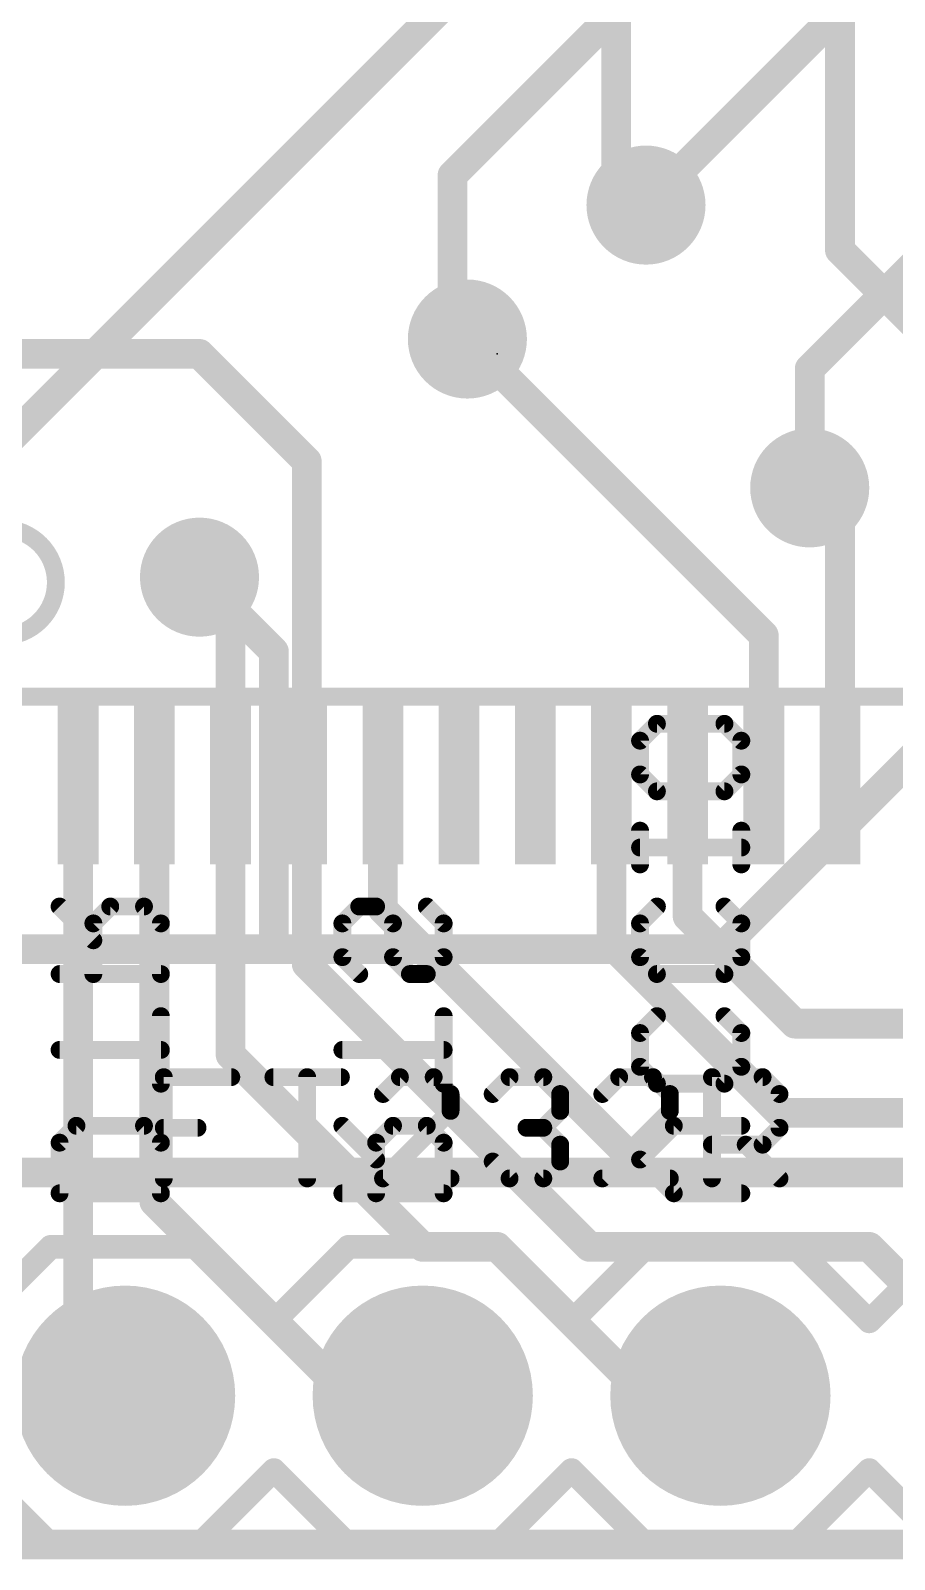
# Model space of a CAD drawing. Extents: x -17 to 90, y -12 to 22.
# Drawn here: x 9.35 to 16.72, y 1.14 to 14.19 of the extents above; entities that cross this region are included whole.
import ezdxf

# ---------------------------------------------------------------- set-up
doc = ezdxf.new("R2010")
doc.units = 0
for name, color, linetype in [('1', 12, 'CONTINUOUS'), ('16', 132, 'CONTINUOUS'), ('17', 110, 'CONTINUOUS'), ('18', 110, 'CONTINUOUS'), ('20', 53, 'CONTINUOUS'), ('21', 41, 'CONTINUOUS'), ('22', 40, 'CONTINUOUS'), ('23', 53, 'CONTINUOUS'), ('51', 53, 'CONTINUOUS')]:
    doc.layers.add(name, color=color, linetype=linetype)

# ---------------------------------------------------------------- blocks, each defined once
blk = doc.blocks.new('RECT')
blk.add_solid([(-0.5, -0.5), (0.5, -0.5), (-0.5, 0.5), (0.5, 0.5)])
blk = doc.blocks.new('ROUNDP')
at = {"const_width": 0.5}
blk.add_lwpolyline([(0, -0.25, 1), (0, 0.25, 1), (0, -0.25)], format="xyb", dxfattribs=at)
blk = doc.blocks.new('ROUNDV')
at = {"const_width": 0.5}
blk.add_lwpolyline([(0, -0.25, 1), (0, 0.25, 1), (0, -0.25)], format="xyb", dxfattribs=at)

msp = doc.modelspace()

# ---------------------------------------------------------------- linework, layer by layer
at = {"layer": '1', "const_width": 0.254}
for points in [[(14.351, 15.045), (14.351, 12.954)], [(16.26, 15.086), (16.26, 12.315)], [(14.351, 12.954), (14.605, 12.7)], [(16.26, 12.315), (18.415, 10.16)], [(15.61, 9.028), (13.081, 11.557)], [(10.795, 11.43), (3.81, 11.43)], [(11.71, 10.515), (10.795, 11.43)], [(11.71, 7.774), (11.71, 10.515)], [(16.26, 10.029), (16.002, 10.287)], [(16.26, 7.774), (16.26, 10.029)], [(11.06, 9.26), (10.795, 9.525)], [(11.06, 7.774), (11.06, 9.26)], [(15.61, 7.774), (15.61, 9.028)], [(9.76, 7.774), (9.76, 2.94)], [(10.41, 7.774), (10.41, 4.195)], [(11.06, 7.774), (11.06, 5.45)], [(11.71, 7.774), (11.71, 6.223)], [(12.36, 7.774), (12.36, 6.69)], [(14.31, 7.774), (14.31, 6.391)], [(14.96, 7.774), (14.96, 6.63)], [(12.36, 6.69), (14.605, 4.445)], [(14.96, 6.63), (15.875, 5.715)], [(14.31, 6.391), (15.748, 4.953)], [(14.123, 3.81), (11.71, 6.223)], [(15.875, 5.715), (22.225, 5.715)], [(11.06, 5.45), (12.7, 3.81)], [(15.748, 4.953), (21.59, 4.953)], [(14.605, 4.445), (18.415, 4.445)], [(10.41, 4.195), (12.065, 2.54)], [(12.7, 3.81), (13.335, 3.81)], [(13.335, 3.81), (14.605, 2.54)], [(16.51, 3.81), (14.123, 3.81)], [(16.51, 3.81), (17.78, 2.54)], [(9.76, 2.94), (10.16, 2.54)], [(12.065, 2.54), (12.7, 2.54)], [(14.605, 2.54), (15.24, 2.54)], [(31.75, 1.27), (1.27, 1.27)]]:
    msp.add_lwpolyline(points, dxfattribs=at)
at = {"layer": '1', "const_width": 0.127}
for points in [[(14.3959, 12.9989, 1), (14.3061, 12.9091)], [(14.2875, 12.954, 1), (14.4145, 12.954)], [(14.5601, 12.6551, 1), (14.6499, 12.7449)], [(16.3049, 12.3599, 1), (16.2151, 12.2701)], [(16.1965, 12.315, 1), (16.3235, 12.315)], [(13.1259, 11.6019, 1), (13.0361, 11.5121)], [(10.8399, 11.4749, 1), (10.7501, 11.3851)], [(10.795, 11.3665, 1), (10.795, 11.4935)], [(11.7735, 10.515, 1), (11.6465, 10.515)], [(11.6651, 10.4701, 1), (11.7549, 10.5599)], [(16.0469, 10.3319, 1), (15.9571, 10.2421)], [(16.3235, 10.029, 1), (16.1965, 10.029)], [(16.2151, 9.9841, 1), (16.3049, 10.0739)], [(10.8399, 9.5699, 1), (10.7501, 9.4801)], [(11.1235, 9.26, 1), (10.9965, 9.26)], [(11.0151, 9.2151, 1), (11.1049, 9.3049)], [(15.6735, 9.028, 1), (15.5465, 9.028)], [(15.5651, 8.9831, 1), (15.6549, 9.0729)], [(9.8235, 7.774, 1), (9.6965, 7.774)], [(10.4735, 7.774, 1), (10.3465, 7.774)], [(11.1235, 7.774, 1), (10.9965, 7.774)], [(10.9965, 7.774, 1), (11.1235, 7.774)], [(11.7735, 7.774, 1), (11.6465, 7.774)], [(11.6465, 7.774, 1), (11.7735, 7.774)], [(12.4235, 7.774, 1), (12.2965, 7.774)], [(14.3735, 7.774, 1), (14.2465, 7.774)], [(15.0235, 7.774, 1), (14.8965, 7.774)], [(15.5465, 7.774, 1), (15.6735, 7.774)], [(16.1965, 7.774, 1), (16.3235, 7.774)], [(12.4049, 6.7349, 1), (12.3151, 6.6451)], [(12.2965, 6.69, 1), (12.4235, 6.69)], [(15.0049, 6.6749, 1), (14.9151, 6.5851)], [(14.8965, 6.63, 1), (15.0235, 6.63)], [(14.3549, 6.4359, 1), (14.2651, 6.3461)], [(14.2465, 6.391, 1), (14.3735, 6.391)], [(11.7549, 6.2679, 1), (11.6651, 6.1781)], [(11.6465, 6.223, 1), (11.7735, 6.223)], [(15.875, 5.7785, 1), (15.875, 5.6515)], [(15.8301, 5.6701, 1), (15.9199, 5.7599)], [(11.1049, 5.4949, 1), (11.0151, 5.4051)], [(10.9965, 5.45, 1), (11.1235, 5.45)], [(15.748, 5.0165, 1), (15.748, 4.8895)], [(15.7031, 4.9081, 1), (15.7929, 4.9979)], [(14.605, 4.5085, 1), (14.605, 4.3815)], [(14.5601, 4.4001, 1), (14.6499, 4.4899)], [(10.4549, 4.2399, 1), (10.3651, 4.1501)], [(10.3465, 4.195, 1), (10.4735, 4.195)], [(12.7, 3.8735, 1), (12.7, 3.7465)], [(12.6551, 3.7651, 1), (12.7449, 3.8549)], [(13.3799, 3.8549, 1), (13.2901, 3.7651)], [(13.335, 3.7465, 1), (13.335, 3.8735)], [(14.123, 3.8735, 1), (14.123, 3.7465)], [(14.0781, 3.7651, 1), (14.1679, 3.8549)], [(16.5549, 3.8549, 1), (16.4651, 3.7651)], [(16.51, 3.7465, 1), (16.51, 3.8735)], [(9.8049, 2.9849, 1), (9.7151, 2.8951)], [(9.6965, 2.94, 1), (9.8235, 2.94)], [(10.1151, 2.4951, 1), (10.2049, 2.5849)], [(12.065, 2.6035, 1), (12.065, 2.4765)], [(12.0201, 2.4951, 1), (12.1099, 2.5849)], [(12.7, 2.4765, 1), (12.7, 2.6035)], [(14.605, 2.6035, 1), (14.605, 2.4765)], [(14.5601, 2.4951, 1), (14.6499, 2.5849)], [(15.24, 2.4765, 1), (15.24, 2.6035)]]:
    msp.add_lwpolyline(points, format="xyb", dxfattribs=at)
at = {"layer": '16', "const_width": 0.254}
for points in [[(20.32, 20.32), (12.954, 12.954)], [(17.5895, 19.1135), (7.874, 9.398)], [(22.479, 17.78), (16.002, 11.303)], [(17.399, 15.494), (14.605, 12.7)], [(12.954, 12.954), (12.954, 11.684)], [(12.954, 11.684), (13.081, 11.557)], [(16.002, 11.303), (16.002, 10.287)], [(15.24, 6.35), (19.05, 10.16)], [(11.43, 8.89), (10.795, 9.525)], [(11.43, 6.35), (11.43, 8.89)], [(11.43, 6.35), (6.985, 6.35)], [(15.24, 6.35), (11.43, 6.35)], [(5.715, 4.445), (20.955, 4.445)], [(31.75, 1.27), (1.27, 1.27)]]:
    msp.add_lwpolyline(points, dxfattribs=at)
at = {"layer": '16', "const_width": 0.127}
for points in [[(13.0175, 12.954, 1), (12.8905, 12.954)], [(12.9091, 12.9989, 1), (12.9989, 12.9091)], [(14.5601, 12.7449, 1), (14.6499, 12.6551)], [(12.9989, 11.7289, 1), (12.9091, 11.6391)], [(12.8905, 11.684, 1), (13.0175, 11.684)], [(13.0361, 11.5121, 1), (13.1259, 11.6019)], [(16.0655, 11.303, 1), (15.9385, 11.303)], [(15.9571, 11.3479, 1), (16.0469, 11.2581)], [(15.9385, 10.287, 1), (16.0655, 10.287)], [(10.8399, 9.5699, 1), (10.7501, 9.4801)], [(11.4935, 8.89, 1), (11.3665, 8.89)], [(11.3851, 8.8451, 1), (11.4749, 8.9349)], [(11.43, 6.4135, 1), (11.43, 6.2865)], [(11.3665, 6.35, 1), (11.4935, 6.35)], [(11.43, 6.2865, 1), (11.43, 6.4135)], [(15.1951, 6.3949, 1), (15.2849, 6.3051)], [(15.24, 6.2865, 1), (15.24, 6.4135)]]:
    msp.add_lwpolyline(points, format="xyb", dxfattribs=at)
at = {"layer": '20', "const_width": 0.2032}
msp.add_lwpolyline([(31.75, 1.27), (1.27, 1.27)], dxfattribs=at)
at = {"layer": '21'}
for points, const_width in [([(9.11, 9.0204, 1), (9.11, 9.9396, 1), (9.11, 9.0204)], 0.1524), ([(10.5283, 5.2585, 1), (10.4521, 5.2585)], 0.0762), ([(10.4902, 5.2966, 1), (10.4902, 5.2204)], 0.0762), ([(11.0664, 5.2204, 1), (11.0664, 5.2966)], 0.0762), ([(11.4257, 5.2966, 1), (11.4257, 5.2204)], 0.0762), ([(11.7519, 5.2585, 1), (11.6757, 5.2585)], 0.0762), ([(12.0019, 5.2204, 1), (12.0019, 5.2966)], 0.0762), ([(12.5053, 5.2966, 1), (12.5053, 5.2204)], 0.0762), ([(12.5322, 5.2316, 1), (12.4784, 5.2855)], 0.0762), ([(12.8203, 5.2855, 1), (12.7665, 5.2316)], 0.0762), ([(12.7934, 5.2204, 1), (12.7934, 5.2966)], 0.0762), ([(13.4408, 5.2966, 1), (13.4408, 5.2204)], 0.0762), ([(13.4678, 5.2316, 1), (13.4139, 5.2855)], 0.0762), ([(13.7559, 5.2855, 1), (13.702, 5.2316)], 0.0762), ([(13.7289, 5.2204, 1), (13.7289, 5.2966)], 0.0762), ([(14.3763, 5.2966, 1), (14.3763, 5.2204)], 0.0762), ([(14.4033, 5.2316, 1), (14.3494, 5.2855)], 0.0762), ([(14.6914, 5.2855, 1), (14.6375, 5.2316)], 0.0762), ([(14.6644, 5.2204, 1), (14.6644, 5.2966)], 0.0762), ([(15.2059, 5.2585, 1), (15.1297, 5.2585)], 0.0762), ([(15.1678, 5.2966, 1), (15.1678, 5.2204)], 0.0762), ([(15.6269, 5.2855, 1), (15.573, 5.2316)], 0.0762), ([(15.6, 5.2204, 1), (15.6, 5.2966)], 0.0762), ([(12.3343, 5.1414, 1), (12.3882, 5.0875)], 0.0762), ([(12.9756, 5.1145, 1), (12.8994, 5.1145)], 0.0762), ([(12.9105, 5.0875, 1), (12.9644, 5.1414)], 0.0762), ([(13.2698, 5.1414, 1), (13.3237, 5.0875)], 0.0762), ([(13.9111, 5.1145, 1), (13.8349, 5.1145)], 0.0762), ([(13.846, 5.0875, 1), (13.8999, 5.1414)], 0.0762), ([(14.2053, 5.1414, 1), (14.2592, 5.0875)], 0.0762), ([(14.8466, 5.1145, 1), (14.7704, 5.1145)], 0.0762), ([(14.7816, 5.0875, 1), (14.8354, 5.1414)], 0.0762), ([(15.7821, 5.1145, 1), (15.7059, 5.1145)], 0.0762), ([(15.7171, 5.0875, 1), (15.771, 5.1414)], 0.0762), ([(12.8994, 4.9704, 1), (12.9756, 4.9704)], 0.0762), ([(12.9644, 4.9435, 1), (12.9105, 4.9974)], 0.0762), ([(13.8349, 4.9704, 1), (13.9111, 4.9704)], 0.0762), ([(13.8999, 4.9435, 1), (13.846, 4.9974)], 0.0762), ([(14.7704, 4.9704, 1), (14.8466, 4.9704)], 0.0762), ([(14.8354, 4.9435, 1), (14.7816, 4.9974)], 0.0762), ([(10.4902, 4.8645, 1), (10.4902, 4.7883)], 0.0762), ([(10.7783, 4.7883, 1), (10.7783, 4.8645)], 0.0762), ([(13.5849, 4.8645, 1), (13.5849, 4.7883)], 0.0762), ([(13.7559, 4.8533, 1), (13.702, 4.7994)], 0.0762), ([(13.702, 4.8533, 1), (13.7559, 4.7994)], 0.0762), ([(13.7289, 4.7883, 1), (13.7289, 4.8645)], 0.0762), ([(15.7059, 4.8264, 1), (15.7821, 4.8264)], 0.0762), ([(15.771, 4.7994, 1), (15.7171, 4.8533)], 0.0762), ([(13.9111, 4.6823, 1), (13.8349, 4.6823)], 0.0762), ([(13.846, 4.6554, 1), (13.8999, 4.7093)], 0.0762), ([(15.1678, 4.7204, 1), (15.1678, 4.6442)], 0.0762), ([(15.4828, 4.7093, 1), (15.429, 4.6554)], 0.0762), ([(15.573, 4.7093, 1), (15.6269, 4.6554)], 0.0762), ([(15.6, 4.6442, 1), (15.6, 4.7204)], 0.0762), ([(13.3237, 4.5652, 1), (13.2698, 4.5113)], 0.0762), ([(13.8349, 4.5383, 1), (13.9111, 4.5383)], 0.0762), ([(13.8999, 4.5113, 1), (13.846, 4.5652)], 0.0762), ([(12.3612, 4.4323, 1), (12.3612, 4.3561)], 0.0762), ([(12.3343, 4.4211, 1), (12.3882, 4.3673)], 0.0762), ([(12.9375, 4.3561, 1), (12.9375, 4.4323)], 0.0762), ([(13.4408, 4.4323, 1), (13.4408, 4.3561)], 0.0762), ([(13.4139, 4.3673, 1), (13.4678, 4.4211)], 0.0762), ([(13.702, 4.4211, 1), (13.7559, 4.3673)], 0.0762), ([(13.7289, 4.3561, 1), (13.7289, 4.4323)], 0.0762), ([(14.2323, 4.4323, 1), (14.2323, 4.3561)], 0.0762), ([(14.2053, 4.4211, 1), (14.2592, 4.3673)], 0.0762), ([(14.8085, 4.3561, 1), (14.8085, 4.4323)], 0.0762), ([(15.7171, 4.3673, 1), (15.771, 4.4211)], 0.0762), ([(10.4521, 4.3942, 1), (10.5283, 4.3942)], 0.0762), ([(11.6757, 4.3942, 1), (11.7519, 4.3942)], 0.0762), ([(15.1297, 4.3942, 1), (15.2059, 4.3942)], 0.0762), ([(9.525, 3.8608, 1), (9.525, 3.7592)], 0.1016), ([(9.5609, 3.7741, 1), (9.4891, 3.8459)], 0.1016), ([(10.8309, 3.8459, 1), (10.7591, 3.7741)], 0.1016), ([(10.795, 3.7592, 1), (10.795, 3.8608)], 0.1016), ([(12.065, 3.8608, 1), (12.065, 3.7592)], 0.1016), ([(12.1009, 3.7741, 1), (12.0291, 3.8459)], 0.1016), ([(13.3709, 3.8459, 1), (13.2991, 3.7741)], 0.1016), ([(13.335, 3.7592, 1), (13.335, 3.8608)], 0.1016), ([(14.605, 3.8608, 1), (14.605, 3.7592)], 0.1016), ([(14.6409, 3.7741, 1), (14.5691, 3.8459)], 0.1016), ([(15.9109, 3.8459, 1), (15.8391, 3.7741)], 0.1016), ([(15.875, 3.7592, 1), (15.875, 3.8608)], 0.1016), ([(11.3941, 3.2109, 1), (11.4659, 3.1391)], 0.1016), ([(11.3941, 3.1391, 1), (11.4659, 3.2109)], 0.1016), ([(13.9341, 3.2109, 1), (14.0059, 3.1391)], 0.1016), ([(13.9341, 3.1391, 1), (14.0059, 3.2109)], 0.1016), ([(16.4741, 3.2109, 1), (16.5459, 3.1391)], 0.1016), ([(16.4741, 3.1391, 1), (16.5459, 3.2109)], 0.1016), ([(11.4659, 1.9409, 1), (11.3941, 1.8691)], 0.1016), ([(11.4659, 1.8691, 1), (11.3941, 1.9409)], 0.1016), ([(14.0059, 1.9409, 1), (13.9341, 1.8691)], 0.1016), ([(14.0059, 1.8691, 1), (13.9341, 1.9409)], 0.1016), ([(16.5459, 1.9409, 1), (16.4741, 1.8691)], 0.1016), ([(16.5459, 1.8691, 1), (16.4741, 1.9409)], 0.1016), ([(9.525, 1.3208, 1), (9.525, 1.2192)], 0.1016), ([(9.4891, 1.2341, 1), (9.5609, 1.3059)], 0.1016), ([(10.7591, 1.3059, 1), (10.8309, 1.2341)], 0.1016), ([(10.795, 1.2192, 1), (10.795, 1.3208)], 0.1016), ([(12.065, 1.3208, 1), (12.065, 1.2192)], 0.1016), ([(12.0291, 1.2341, 1), (12.1009, 1.3059)], 0.1016), ([(13.2991, 1.3059, 1), (13.3709, 1.2341)], 0.1016), ([(13.335, 1.2192, 1), (13.335, 1.3208)], 0.1016), ([(14.605, 1.3208, 1), (14.605, 1.2192)], 0.1016), ([(14.5691, 1.2341, 1), (14.6409, 1.3059)], 0.1016), ([(15.8391, 1.3059, 1), (15.9109, 1.2341)], 0.1016), ([(15.875, 1.2192, 1), (15.875, 1.3208)], 0.1016)]:
    msp.add_lwpolyline(points, format="xyb", dxfattribs=dict(at, const_width=const_width))
for points, const_width in [([(18.535, 8.505), (8.135, 8.505)], 0.1524), ([(10.4902, 4.3942), (10.4902, 5.2585)], 0.1524), ([(10.4902, 5.2585), (11.0664, 5.2585)], 0.1524), ([(11.4257, 5.2585), (12.0019, 5.2585)], 0.1524), ([(11.7138, 4.3942), (11.7138, 5.2585)], 0.1524), ([(12.5053, 5.2585), (12.3612, 5.1145)], 0.1524), ([(12.7934, 5.2585), (12.5053, 5.2585)], 0.1524), ([(12.9375, 5.1145), (12.7934, 5.2585)], 0.1524), ([(13.2968, 5.1145), (13.4408, 5.2585)], 0.1524), ([(13.4408, 5.2585), (13.7289, 5.2585)], 0.1524), ([(13.7289, 5.2585), (13.873, 5.1145)], 0.1524), ([(14.3763, 5.2585), (14.2323, 5.1145)], 0.1524), ([(14.6644, 5.2585), (14.3763, 5.2585)], 0.1524), ([(14.8085, 5.1145), (14.6644, 5.2585)], 0.1524), ([(15.1678, 4.3942), (15.1678, 5.2585)], 0.1524), ([(15.1678, 5.2585), (15.6, 5.2585)], 0.1524), ([(15.6, 5.2585), (15.744, 5.1145)], 0.1524), ([(12.9375, 4.9704), (12.9375, 5.1145)], 0.1524), ([(13.873, 5.1145), (13.873, 4.9704)], 0.1524), ([(14.8085, 4.9704), (14.8085, 5.1145)], 0.1524), ([(15.744, 5.1145), (15.744, 4.8264)], 0.1524), ([(12.3612, 4.3942), (12.9375, 4.9704)], 0.1524), ([(13.873, 4.9704), (13.7289, 4.8264)], 0.1524), ([(14.2323, 4.3942), (14.8085, 4.9704)], 0.1524), ([(10.4902, 4.8264), (10.7783, 4.8264)], 0.1524), ([(13.7289, 4.8264), (13.5849, 4.8264)], 0.1524), ([(13.7289, 4.8264), (13.873, 4.6823)], 0.1524), ([(15.744, 4.8264), (15.6, 4.6823)], 0.1524), ([(13.873, 4.6823), (13.873, 4.5383)], 0.1524), ([(15.6, 4.6823), (15.1678, 4.6823)], 0.1524), ([(15.4559, 4.6823), (15.744, 4.3942)], 0.1524), ([(13.4408, 4.3942), (13.2968, 4.5383)], 0.1524), ([(13.873, 4.5383), (13.7289, 4.3942)], 0.1524), ([(12.9375, 4.3942), (12.3612, 4.3942)], 0.1524), ([(13.7289, 4.3942), (13.4408, 4.3942)], 0.1524), ([(14.8085, 4.3942), (14.2323, 4.3942)], 0.1524), ([(8.89, 3.175), (9.525, 3.81)], 0.2032), ([(9.525, 3.81), (10.795, 3.81)], 0.2032), ([(10.795, 3.81), (11.43, 3.175)], 0.2032), ([(11.43, 3.175), (12.065, 3.81)], 0.2032), ([(12.065, 3.81), (13.335, 3.81)], 0.2032), ([(13.335, 3.81), (13.97, 3.175)], 0.2032), ([(14.605, 3.81), (13.97, 3.175)], 0.2032), ([(14.605, 3.81), (15.875, 3.81)], 0.2032), ([(15.875, 3.81), (16.51, 3.175)], 0.2032), ([(16.51, 3.175), (17.145, 3.81)], 0.2032), ([(9.525, 1.27), (8.89, 1.905)], 0.2032), ([(11.43, 1.905), (10.795, 1.27)], 0.2032), ([(12.065, 1.27), (11.43, 1.905)], 0.2032), ([(13.97, 1.905), (13.335, 1.27)], 0.2032), ([(13.97, 1.905), (14.605, 1.27)], 0.2032), ([(16.51, 1.905), (15.875, 1.27)], 0.2032), ([(17.145, 1.27), (16.51, 1.905)], 0.2032), ([(10.795, 1.27), (9.525, 1.27)], 0.2032), ([(13.335, 1.27), (12.065, 1.27)], 0.2032), ([(15.875, 1.27), (14.605, 1.27)], 0.2032)]:
    msp.add_lwpolyline(points, dxfattribs=dict(at, const_width=const_width))
at = {"layer": '22', "const_width": 0.1524}
for points in [[(14.5542, 8.1296), (14.6983, 8.2737)], [(14.6983, 8.2737), (15.2745, 8.2737)], [(15.2745, 8.2737), (15.4185, 8.1296)], [(14.5542, 7.8415), (14.5542, 8.1296)], [(15.4185, 8.1296), (15.4185, 7.8415)], [(14.6983, 7.6974), (14.5542, 7.8415)], [(15.4185, 7.8415), (15.2745, 7.6974)], [(15.2745, 7.6974), (14.6983, 7.6974)], [(14.5542, 7.0738), (14.5542, 7.3619)], [(15.4185, 7.0738), (15.4185, 7.3619)], [(14.5542, 7.2178), (15.4185, 7.2178)], [(9.8893, 6.4264), (9.6012, 6.7145)], [(10.0334, 6.7145), (9.8893, 6.5704)], [(10.3215, 6.7145), (10.0334, 6.7145)], [(10.4655, 6.5704), (10.3215, 6.7145)], [(12.1583, 6.7145), (12.0142, 6.5704)], [(12.3023, 6.7145), (12.1583, 6.7145)], [(12.4464, 6.5704), (12.3023, 6.7145)], [(12.7345, 6.7145), (12.8785, 6.5704)], [(14.5542, 6.5704), (14.6983, 6.7145)], [(15.2745, 6.7145), (15.4185, 6.5704)], [(9.8893, 6.5704), (9.8893, 6.1382)], [(10.4655, 6.1382), (10.4655, 6.5704)], [(12.0142, 6.5704), (12.0142, 6.2823)], [(12.4464, 6.2823), (12.4464, 6.5704)], [(12.8785, 6.5704), (12.8785, 6.2823)], [(14.5542, 6.2823), (14.5542, 6.5704)], [(15.4185, 6.5704), (15.4185, 6.2823)], [(12.0142, 6.2823), (12.1583, 6.1382)], [(12.5904, 6.1382), (12.4464, 6.2823)], [(12.8785, 6.2823), (12.7345, 6.1382)], [(14.6983, 6.1382), (14.5542, 6.2823)], [(15.4185, 6.2823), (15.2745, 6.1382)], [(9.6012, 6.1382), (10.4655, 6.1382)], [(12.7345, 6.1382), (12.5904, 6.1382)], [(15.2745, 6.1382), (14.6983, 6.1382)], [(10.4655, 5.2027), (10.4655, 5.7789)], [(12.8785, 5.2027), (12.8785, 5.7789)], [(14.5542, 5.6349), (14.6983, 5.7789)], [(15.2745, 5.7789), (15.4185, 5.6349)], [(14.5542, 5.3468), (14.5542, 5.6349)], [(15.4185, 5.6349), (15.4185, 5.3468)], [(9.6012, 5.4908), (10.4655, 5.4908)], [(12.0142, 5.4908), (12.8785, 5.4908)], [(14.6983, 5.2027), (14.5542, 5.3468)], [(15.4185, 5.3468), (15.2745, 5.2027)], [(15.2745, 5.2027), (14.6983, 5.2027)], [(9.6012, 4.6994), (9.7453, 4.8434)], [(9.7453, 4.8434), (10.3215, 4.8434)], [(10.3215, 4.8434), (10.4655, 4.6994)], [(12.3023, 4.5553), (12.0142, 4.8434)], [(12.4464, 4.8434), (12.3023, 4.6994)], [(12.7345, 4.8434), (12.4464, 4.8434)], [(12.8785, 4.6994), (12.7345, 4.8434)], [(14.5542, 4.5553), (14.8423, 4.8434)], [(14.8423, 4.8434), (15.4185, 4.8434)], [(9.6012, 4.2672), (9.6012, 4.6994)], [(10.4655, 4.6994), (10.4655, 4.2672)], [(12.3023, 4.6994), (12.3023, 4.2672)], [(12.8785, 4.2672), (12.8785, 4.6994)], [(14.8423, 4.2672), (14.5542, 4.5553)], [(10.4655, 4.2672), (9.6012, 4.2672)], [(12.0142, 4.2672), (12.8785, 4.2672)], [(15.4185, 4.2672), (14.8423, 4.2672)]]:
    msp.add_lwpolyline(points, dxfattribs=at)
at = {"layer": '22', "const_width": 0.0762}
for points in [[(14.6983, 8.3118, 1), (14.6983, 8.2356)], [(14.7252, 8.2467, 1), (14.6713, 8.3006)], [(15.3014, 8.3006, 1), (15.2475, 8.2467)], [(15.2745, 8.2356, 1), (15.2745, 8.3118)], [(14.5923, 8.1296, 1), (14.5161, 8.1296)], [(14.5273, 8.1565, 1), (14.5811, 8.1027)], [(15.4566, 8.1296, 1), (15.3804, 8.1296)], [(15.3916, 8.1027, 1), (15.4455, 8.1565)], [(14.5811, 7.8684, 1), (14.5273, 7.8145)], [(14.5161, 7.8415, 1), (14.5923, 7.8415)], [(15.3804, 7.8415, 1), (15.4566, 7.8415)], [(15.4455, 7.8145, 1), (15.3916, 7.8684)], [(14.6983, 7.7355, 1), (14.6983, 7.6593)], [(14.6713, 7.6705, 1), (14.7252, 7.7244)], [(15.2475, 7.7244, 1), (15.3014, 7.6705)], [(15.2745, 7.6593, 1), (15.2745, 7.7355)], [(14.5923, 7.3619, 1), (14.5161, 7.3619)], [(15.4566, 7.3619, 1), (15.3804, 7.3619)], [(14.5542, 7.2559, 1), (14.5542, 7.1797)], [(15.4185, 7.1797, 1), (15.4185, 7.2559)], [(14.5161, 7.0738, 1), (14.5923, 7.0738)], [(15.3804, 7.0738, 1), (15.4566, 7.0738)], [(9.6281, 6.7414, 1), (9.5743, 6.6875)], [(10.0334, 6.7526, 1), (10.0334, 6.6764)], [(10.0603, 6.6875, 1), (10.0064, 6.7414)], [(10.3484, 6.7414, 1), (10.2945, 6.6875)], [(10.3215, 6.6764, 1), (10.3215, 6.7526)], [(12.1583, 6.7526, 1), (12.1583, 6.6764)], [(12.1852, 6.6875, 1), (12.1313, 6.7414)], [(12.3293, 6.7414, 1), (12.2754, 6.6875)], [(12.3023, 6.6764, 1), (12.3023, 6.7526)], [(12.7614, 6.7414, 1), (12.7075, 6.6875)], [(14.7252, 6.6875, 1), (14.6713, 6.7414)], [(15.3014, 6.7414, 1), (15.2475, 6.6875)], [(9.9274, 6.5704, 1), (9.8512, 6.5704)], [(9.8624, 6.5973, 1), (9.9163, 6.5435)], [(10.5036, 6.5704, 1), (10.4274, 6.5704)], [(10.4386, 6.5435, 1), (10.4925, 6.5973)], [(12.0523, 6.5704, 1), (11.9761, 6.5704)], [(11.9873, 6.5973, 1), (12.0411, 6.5435)], [(12.4845, 6.5704, 1), (12.4083, 6.5704)], [(12.4194, 6.5435, 1), (12.4733, 6.5973)], [(12.9166, 6.5704, 1), (12.8404, 6.5704)], [(12.8516, 6.5435, 1), (12.9055, 6.5973)], [(14.5923, 6.5704, 1), (14.5161, 6.5704)], [(14.5273, 6.5973, 1), (14.5811, 6.5435)], [(15.4566, 6.5704, 1), (15.3804, 6.5704)], [(15.3916, 6.5435, 1), (15.4455, 6.5973)], [(9.8624, 6.3994, 1), (9.9163, 6.4533)], [(11.9761, 6.2823, 1), (12.0523, 6.2823)], [(12.0411, 6.3092, 1), (11.9873, 6.2554)], [(12.4733, 6.3092, 1), (12.4194, 6.2554)], [(12.4083, 6.2823, 1), (12.4845, 6.2823)], [(12.8404, 6.2823, 1), (12.9166, 6.2823)], [(12.9055, 6.2554, 1), (12.8516, 6.3092)], [(14.5161, 6.2823, 1), (14.5923, 6.2823)], [(14.5811, 6.3092, 1), (14.5273, 6.2554)], [(15.3804, 6.2823, 1), (15.4566, 6.2823)], [(15.4455, 6.2554, 1), (15.3916, 6.3092)], [(9.6012, 6.1763, 1), (9.6012, 6.1001)], [(9.8512, 6.1382, 1), (9.9274, 6.1382)], [(10.4274, 6.1382, 1), (10.5036, 6.1382)], [(10.4655, 6.1001, 1), (10.4655, 6.1763)], [(12.1313, 6.1113, 1), (12.1852, 6.1652)], [(12.5904, 6.1763, 1), (12.5904, 6.1001)], [(12.5635, 6.1113, 1), (12.6174, 6.1652)], [(12.7075, 6.1652, 1), (12.7614, 6.1113)], [(12.7345, 6.1001, 1), (12.7345, 6.1763)], [(14.6983, 6.1763, 1), (14.6983, 6.1001)], [(14.6713, 6.1113, 1), (14.7252, 6.1652)], [(15.2475, 6.1652, 1), (15.3014, 6.1113)], [(15.2745, 6.1001, 1), (15.2745, 6.1763)], [(10.5036, 5.7789, 1), (10.4274, 5.7789)], [(12.9166, 5.7789, 1), (12.8404, 5.7789)], [(14.7252, 5.752, 1), (14.6713, 5.8059)], [(15.3014, 5.8059, 1), (15.2475, 5.752)], [(14.5923, 5.6349, 1), (14.5161, 5.6349)], [(14.5273, 5.6618, 1), (14.5811, 5.6079)], [(15.4566, 5.6349, 1), (15.3804, 5.6349)], [(15.3916, 5.6079, 1), (15.4455, 5.6618)], [(9.6012, 5.5289, 1), (9.6012, 5.4527)], [(10.4655, 5.4527, 1), (10.4655, 5.5289)], [(12.0142, 5.5289, 1), (12.0142, 5.4527)], [(12.8785, 5.4527, 1), (12.8785, 5.5289)], [(14.5811, 5.3737, 1), (14.5273, 5.3198)], [(14.5161, 5.3468, 1), (14.5923, 5.3468)], [(15.3804, 5.3468, 1), (15.4566, 5.3468)], [(15.4455, 5.3198, 1), (15.3916, 5.3737)], [(10.4274, 5.2027, 1), (10.5036, 5.2027)], [(12.8404, 5.2027, 1), (12.9166, 5.2027)], [(14.6983, 5.2408, 1), (14.6983, 5.1646)], [(14.6713, 5.1758, 1), (14.7252, 5.2297)], [(15.2475, 5.2297, 1), (15.3014, 5.1758)], [(15.2745, 5.1646, 1), (15.2745, 5.2408)], [(9.7453, 4.8815, 1), (9.7453, 4.8053)], [(9.7722, 4.8165, 1), (9.7183, 4.8704)], [(10.3484, 4.8704, 1), (10.2945, 4.8165)], [(10.3215, 4.8053, 1), (10.3215, 4.8815)], [(12.0411, 4.8704, 1), (11.9873, 4.8165)], [(12.4464, 4.8815, 1), (12.4464, 4.8053)], [(12.4733, 4.8165, 1), (12.4194, 4.8704)], [(12.7614, 4.8704, 1), (12.7075, 4.8165)], [(12.7345, 4.8053, 1), (12.7345, 4.8815)], [(14.8423, 4.8815, 1), (14.8423, 4.8053)], [(14.8693, 4.8165, 1), (14.8154, 4.8704)], [(15.4185, 4.8053, 1), (15.4185, 4.8815)], [(9.6393, 4.6994, 1), (9.5631, 4.6994)], [(9.5743, 4.7263, 1), (9.6281, 4.6724)], [(10.5036, 4.6994, 1), (10.4274, 4.6994)], [(10.4386, 4.6724, 1), (10.4925, 4.7263)], [(12.3404, 4.6994, 1), (12.2642, 4.6994)], [(12.2754, 4.7263, 1), (12.3293, 4.6724)], [(12.9166, 4.6994, 1), (12.8404, 4.6994)], [(12.8516, 4.6724, 1), (12.9055, 4.7263)], [(12.2754, 4.5284, 1), (12.3293, 4.5823)], [(14.5811, 4.5823, 1), (14.5273, 4.5284)], [(14.5273, 4.5823, 1), (14.5811, 4.5284)], [(9.6012, 4.3053, 1), (9.6012, 4.2291)], [(9.5631, 4.2672, 1), (9.6393, 4.2672)], [(10.4274, 4.2672, 1), (10.5036, 4.2672)], [(10.4655, 4.2291, 1), (10.4655, 4.3053)], [(12.0142, 4.3053, 1), (12.0142, 4.2291)], [(12.2642, 4.2672, 1), (12.3404, 4.2672)], [(12.8404, 4.2672, 1), (12.9166, 4.2672)], [(12.8785, 4.2291, 1), (12.8785, 4.3053)], [(14.8423, 4.3053, 1), (14.8423, 4.2291)], [(14.8154, 4.2403, 1), (14.8693, 4.2941)], [(15.4185, 4.2291, 1), (15.4185, 4.3053)]]:
    msp.add_lwpolyline(points, format="xyb", dxfattribs=at)
at = {"layer": '23'}
msp.add_point((13.335, 11.43), dxfattribs=at)

# ---------------------------------------------------------------- block references
at = {"layer": '1', "xscale": 0.348, "yscale": 1.397}
for p in [(9.76, 7.774), (10.41, 7.774), (11.06, 7.774), (11.71, 7.774), (12.36, 7.774), (13.01, 7.774), (13.66, 7.774), (14.31, 7.774), (14.96, 7.774), (15.61, 7.774), (16.26, 7.774)]:
    msp.add_blockref('RECT', p, dxfattribs=at)
at = {"layer": '17', "xscale": 1.8796, "yscale": 1.8796, "rotation": 90}
for p in [(10.16, 2.54), (10.16, 2.54), (12.7, 2.54), (12.7, 2.54), (15.24, 2.54), (15.24, 2.54)]:
    msp.add_blockref('ROUNDP', p, dxfattribs=at)
at = {"layer": '18', "xscale": 1.016, "yscale": 1.016}
for p in [(14.605, 12.7), (14.605, 12.7), (13.081, 11.557), (13.081, 11.557), (16.002, 10.287), (16.002, 10.287), (10.795, 9.525), (10.795, 9.525)]:
    msp.add_blockref('ROUNDV', p, dxfattribs=at)
at = {"layer": '51'}
for p, xscale, yscale in [((9.76, 7.9972), 0.325, 0.9344), ((10.41, 7.9972), 0.325, 0.9344), ((11.06, 7.9972), 0.325, 0.9344), ((11.71, 7.9972), 0.325, 0.9344), ((12.36, 7.9972), 0.325, 0.9344), ((13.01, 7.9972), 0.325, 0.9344), ((13.66, 7.9972), 0.325, 0.9344), ((14.31, 7.9972), 0.325, 0.9344), ((14.96, 7.9972), 0.325, 0.9344), ((15.61, 7.9972), 0.325, 0.9344), ((16.26, 7.9972), 0.325, 0.9344), ((10.16, 2.54), 0.508, 0.508), ((12.7, 2.54), 0.508, 0.508), ((15.24, 2.54), 0.508, 0.508)]:
    msp.add_blockref('RECT', p, dxfattribs=dict(at, xscale=xscale, yscale=yscale))

doc.saveas('drawing.dxf')
